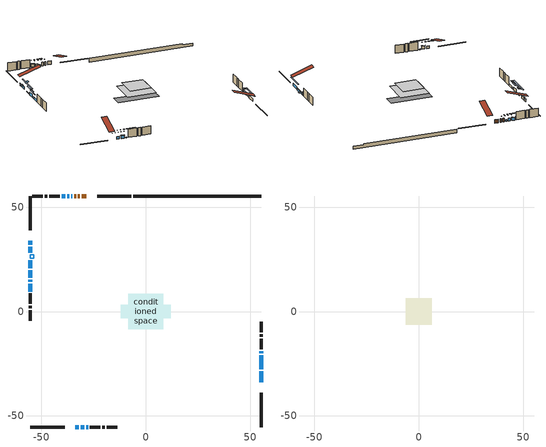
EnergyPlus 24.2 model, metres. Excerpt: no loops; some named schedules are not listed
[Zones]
conditioned space
 floor adiabatic (AdiabaticFloorConstruction): -8.47,-8.47 -8.47,8.47 8.47,8.47 8.47,-8.47 z2.9
 floor foundation (Slab1 construction): -12.05,-3.27 -12.05,3.27 12.05,3.27 12.05,-3.27 z-1.85
 wall outside (RimJoist1 construction): -6.85,55.34 -23.27,55.34 / -55.34,-55.34 -38.92,-55.34 / -55.34,55.34 -55.34,38.92 / 55.34,-55.34 55.34,-38.92 z0.46:0.76
 wall outside (AdiabaticWallConstruction 1): -28.39,55.34 -30.75,55.34 / -31.67,55.34 -32.49,55.34 / -33.41,55.34 -34.22,55.34 z0.46:2.49
 wall outside (AdiabaticWallConstruction): -35.15,55.34 -35.69,55.34 z0.46:1.35; 55.34,-33.8 55.34,-28.67 z0.46:2.01; -33.8,-55.34 -32.05,-55.34 z0.46:1.96; -55.34,33.8 -55.34,32.05 z0.46:1.6; -55.34,31.12 -55.34,28.2 z0.46:1.98; 55.34,-27.74 55.34,-20.88 z0.46:1.4; -36.61,55.34 -37.68,55.34 z0.46:2.06; -31.12,-55.34 -29.37,-55.34 / -38.61,55.34 -40.36,55.34 / -55.34,19.76 -55.34,16.25 z0.46:2.21; -55.34,24.62 -55.34,20.68 / -28.44,-55.34 -27.65,-55.34 z0.46:0.82; 55.34,-19.95 55.34,-18.99 z0.46:2.09; -55.34,15.32 -55.34,14.15 z0.46:1.38; -55.34,13.23 -55.34,9.57 z0.46:1.68
 wall outside (Wall1 construction): -41.29,55.34 -46.25,55.34 / -26.72,-55.34 -21.76,-55.34 / -55.34,8.65 -55.34,3.69 / 55.34,-18.06 55.34,-13.1 z0.46:5.34
 wall outside (Wall2 construction): -47.18,55.34 -48.47,55.34 / -20.84,-55.34 -19.55,-55.34 / -55.34,2.76 -55.34,1.47 / 55.34,-12.17 55.34,-10.89 z0.46:5.34
 wall outside (Wall3 construction): -49.4,55.34 -54.41,55.34 / -18.62,-55.34 -13.61,-55.34 / -55.34,0.54 -55.34,-4.47 / 55.34,-9.96 55.34,-4.94 z0.46:5.34
 wall foundation (FoundationWall1 construction): -5.93,55.34,-1.85 -5.93,55.34,0.46 49.21,55.34,0.46 49.21,55.34,-0.08 55.34,55.34,-0.08 55.34,55.34,-1.85
 window (WindowConstruction 10): -35.15,55.34 -35.69,55.34 z0.46:1.35
 window (WindowConstruction 3): 55.34,-33.8 55.34,-28.67 z0.46:2.01
 window (WindowConstruction 4): -33.8,-55.34 -32.05,-55.34 z0.46:1.96
 window (WindowConstruction 5): -55.34,33.8 -55.34,32.05 z0.46:1.6
 window (WindowConstruction 6): -55.34,31.12 -55.34,28.2 z0.46:1.98
 window (WindowConstruction 7): 55.34,-27.74 55.34,-20.88 z0.46:1.4
 window (WindowConstruction 11): -36.61,55.34 -37.68,55.34 z0.46:2.06
 window (WindowConstruction 8): -31.12,-55.34 -29.37,-55.34 z0.46:2.21
 window (WindowConstruction 9): -38.61,55.34 -40.36,55.34 z0.46:2.21
 window (WindowConstruction 13): -55.34,24.62 -55.34,20.68 z0.46:0.82
 window (WindowConstruction 14): -28.44,-55.34 -27.65,-55.34 z0.46:0.82
 window (WindowConstruction 12): 55.34,-19.95 55.34,-18.99 z0.46:2.08
 window (WindowConstruction): -55.34,19.76 -55.34,16.25 z0.46:2.21
 window (WindowConstruction 1): -55.34,15.32 -55.34,14.15 z0.46:1.37
 window (WindowConstruction 2): -55.34,13.23 -55.34,9.58 z0.46:1.68
 door (Door): -28.39,55.34 -30.75,55.34 z0.46:2.49
 door (Door 1): -31.67,55.34 -32.48,55.34 z0.46:2.49
 door (Door 2): -33.41,55.34 -34.22,55.34 z0.46:2.49
 ceiling adiabatic (AdiabaticFloorConstruction): 8.47,-8.47 8.47,8.47 -8.47,8.47 -8.47,-8.47 z2.9
 roof outside (AdiabaticRoofConstruction): -55.34,25.55,5.34 -53.7,25.55,5.88 -53.7,27.27,5.88 -55.34,27.27,5.34
 skylight (SkylightConstruction): -55.34,25.55,5.34 -53.7,25.55,5.88 -53.7,27.27,5.88 -55.34,27.27,5.34
attic - vented
 floor to conditioned space (Floor1 construction Reversed): -6.35,-6.35 -6.35,6.35 6.35,6.35 6.35,-6.35 z5.34
 roof outside (Roof1 construction): -27.46,55.34,5.34 -27.46,42.97,9.46 -24.2,42.97,9.46 -24.2,55.34,5.34; -34.73,-55.34,5.34 -34.73,-42.97,9.46 -37.99,-42.97,9.46 -37.99,-55.34,5.34; -55.34,34.73,5.34 -42.97,34.73,9.46 -42.97,37.99,9.46 -55.34,37.99,5.34; 55.34,-34.73,5.34 42.97,-34.73,9.46 42.97,-37.99,9.46 55.34,-37.99,5.34
shading: -38.33,55.34 -32.51,55.34 -32.51,55.75 -38.33,55.75 z3.99; 55.34,-26.03 55.34,-36.44 55.75,-36.44 55.75,-26.03 z4.65; -29.41,-55.34 -36.44,-55.34 -36.44,-55.75 -29.41,-55.75 z4.6; -55.34,31.82 -55.34,34.03 -55.8,34.03 -55.8,31.82 z1.83; -55.34,27.97 -55.34,31.35 -55.8,31.35 -55.8,27.97 z2.21; 55.34,-20.58 55.34,-28.04 55.8,-28.04 55.8,-20.58 z1.7; -40.32,55.34 -33.98,55.34 -33.98,55.75 -40.32,55.75 z4.7; -29.14,-55.34 -31.35,-55.34 -31.35,-55.8 -29.14,-55.8 z2.44; -40.56,55.34 -38.41,55.34 -38.41,55.75 -40.56,55.75 z2.41; -55.34,15.6 -55.34,29.7 -55.75,29.7 -55.75,15.6 z5.9; -22.57,-55.34 -33.52,-55.34 -33.52,-55.75 -22.57,-55.75 z5.9; 55.34,-18.69 55.34,-20.25 57.78,-20.25 57.78,-18.69 z2.38; -55.34,13.61 -55.34,22.4 -55.75,22.4 -55.75,13.61 z4.85; -55.34,11.51 -55.34,17.96 -55.75,17.96 -55.75,11.51 z4.01
[Building]
Building 1: Terrain=Suburbs
[Site:Location]
Toronto City Centre_ON: Latitude {deg}=43.63; Longitude {deg}=-79.39; Time Zone {hr}=-5; Elevation {m}=77; Keep Site Location Information=Yes
[Site:GroundTemperature:Shallow]
5.01852, 3.26908, 3.12898, 3.95918, 7.29196, 10.6092, 13.4851, 15.3069, 15.4617, 13.9799, 11.1774, 7.9619
[Site:WaterMainsTemperature]
Calculation Method=Schedule; Temperature Schedule=mains temperature schedule
[Material] Roughness=Rough; Thermal Absorptance=0.9
Name | Thickness {m} | Conductivity {W/m-K} | Density {kg/m3} | Specific Heat {J/kg-K} | Solar Absorptance | Visible Absorptance
asphalt or fiberglass shingles | 0.00635 | 0.162714 | 1121.4 | 1465.45 | 0.4 | 0.4
asphalt or fiberglass shingles 1 | 0.00635 | 0.162714 | 1121.4 | 1465.45 | 0.7 | 0.7
ceiling loosefill ins | 0.254 | 0.0480833 | 16.02 | 1046.75 | 0.7 | 0.7
ceiling stud and cavity | 0.1397 | 0.12187 | 65.682 | 1177.47 | 0.7 | 0.7
concrete 4.0 in. | 0.1016 | 1.803125 | 2242.8 | 837.4 | 0.7 | 0.7
concrete 8.0 in. | 0.2032 | 1.803125 | 2242.8 | 837.4 | 0.7 | 0.7
door material | 0.04445 | 0.053851 | 512.64 | 1214.23 | 0.7 | 0.7
door material 1 | 0.04445 | 0.20624 | 512.64 | 1214.23 | 0.7 | 0.7
exterior vertical ins | 0.00436593 | 0.029427 | 32.04 | 1214.23 | 0.7 | 0.7
floor covering | 0.0127 | 0.0433444 | 54.468 | 1339.84 | 0.6 | 0.6
floor rigid ins; roof rigid ins; wall rigid ins | 0.512978 | 0.029427 | 32.04 | 1214.23 | 0.7 | 0.7
floor stud and cavity | 0.1397 | 1.75129 | 37.0049 | 1207.88 | 0.7 | 0.7
furniture material conditioned space 1 | 0.1524 | 0.115458 | 640.8 | 1214.23 | 0.6 | 0.6
gypsum board | 0.0127 | 0.160291 | 801 | 837.4 | 0.6 | 0.6
gypsum board 1 | 0.0127 | 0.160291 | 801 | 837.4 | 0.7 | 0.7
osb sheathing 0.5 in. | 0.0127 | 0.115458 | 512.64 | 1214.23 | 0.7 | 0.7
osb sheathing 0.75 in. | 0.01905 | 0.115458 | 512.64 | 1214.23 | 0.7 | 0.7
osb sheathing 2.0 in. | 0.0508 | 0.115458 | 512.64 | 1214.23 | 0.7 | 0.7
rim joist rigid ins | 0.051816 | 0.029427 | 32.04 | 1214.23 | 0.7 | 0.7
rim joist stud and cavity | 0.0508 | 0.275866 | 125.044 | 1163.47 | 0.6 | 0.6
roof stud and cavity | 0.18415 | 1.78685 | 37.0049 | 1207.88 | 0.6 | 0.6
wall stud and cavity | 0.1397 | 0.0813726 | 139.0536 | 1170.24 | 0.7 | 0.7
wall stud and cavity 1 | 0.1397 | 0.10277 | 139.0536 | 1170.24 | 0.7 | 0.7
wall stud and cavity 2 | 0.1397 | 0.0815399 | 139.0536 | 1170.24 | 0.7 | 0.7
wall stud and cavity 3 | 0.0889 | 0.380278 | 52.3479 | 1209.89 | 0.7 | 0.7
wall stud and cavity 4 | 0.0889 | 0.391764 | 83.0341 | 1211.67 | 0.7 | 0.7
wood siding | 0.0254 | 0.102417 | 544.68 | 1172.36 | 0.4 | 0.4
wood siding 1; wood siding 2; wood siding 3 | 0.0254 | 0.102417 | 544.68 | 1172.36 | 0.7 | 0.7
[WindowMaterial:SimpleGlazingSystem]
Name | U-Factor {W/m2-K} | Solar Heat Gain Coefficient
SkylightMaterial | 3.17817 | 0.7152
WindowMaterial | 1.97481 | 0.65
WindowMaterial 1 | 2.3541 | 0.5
WindowMaterial 10 | 3.1053 | 0.61
WindowMaterial 11 | 8.01847 | 0.63
WindowMaterial 2 | 2.07644 | 0.6
WindowMaterial 3 | 1.95664 | 0.65
WindowMaterial 4 | 1.99241 | 0.64
WindowMaterial 5 | 2.211581 | 0.56
WindowMaterial 6 | 1.95096 | 0.66
WindowMaterial 7 | 2.3558 | 0.5
WindowMaterial 8 | 3.30687 | 0.59
WindowMaterial 9 | 3.31141 | 0.62
[Construction]
AdiabaticFloorConstruction: floor stud and cavity, floor rigid ins, osb sheathing 0.75 in., floor covering
AdiabaticRoofConstruction: asphalt or fiberglass shingles 1, roof rigid ins, osb sheathing 0.75 in., roof stud and cavity
AdiabaticWallConstruction: wood siding 2, wall rigid ins, wall stud and cavity 3, gypsum board
AdiabaticWallConstruction 1: wood siding 3, wall rigid ins, wall stud and cavity 3, gypsum board
Door: door material
Door 1; Door 2: door material 1
Floor1 construction Reversed: gypsum board, ceiling stud and cavity, ceiling loosefill ins
FoundationWall1 construction: concrete 8.0 in., gypsum board 1
furniture construction conditioned space 1: furniture material conditioned space 1
PartitionWallConstruction: gypsum board, wall stud and cavity 4, gypsum board
RimJoist1 construction: wood siding 1, rim joist rigid ins, osb sheathing 2.0 in., rim joist stud and cavity
Roof1 construction: asphalt or fiberglass shingles
SkylightConstruction: SkylightMaterial
Slab1 construction: concrete 4.0 in.
Wall1 construction: wood siding, osb sheathing 0.5 in., wall stud and cavity, gypsum board
Wall2 construction: wood siding, osb sheathing 0.5 in., wall stud and cavity 1, gypsum board
Wall3 construction: wood siding, osb sheathing 0.5 in., wall stud and cavity 2, gypsum board
WindowConstruction; WindowConstruction 8; WindowConstruction 9: WindowMaterial
WindowConstruction 1: WindowMaterial 1
WindowConstruction 10: WindowMaterial 8
WindowConstruction 11: WindowMaterial 9
WindowConstruction 12: WindowMaterial 10
WindowConstruction 13; WindowConstruction 14: WindowMaterial 11
WindowConstruction 2: WindowMaterial 2
WindowConstruction 3: WindowMaterial 3
WindowConstruction 4: WindowMaterial 4
WindowConstruction 5: WindowMaterial 5
WindowConstruction 6: WindowMaterial 6
WindowConstruction 7: WindowMaterial 7
[Zone] Multiplier=1; Part of Total Floor Area=Yes
Name | Volume {m3}
attic - vented | 110.833
conditioned space | 1137.2
[Space]
Name | Zone | Volume {m3}
attic - vented 1 | attic - vented | 110.833
conditioned space 1 | conditioned space | 1137.2
[ZoneInfiltration:EffectiveLeakageArea]
infil attic - vented 1: Zone or Space=attic - vented 1; Schedule=Always On Discrete; Effective Air Leakage Area {cm2}=6785.98; Stack Coefficient=0.000286752; Wind Coefficient=1.14412e-05
[ZoneMixing]
whole house fan mix: Zone or Space=attic - vented; Schedule=Always On Continuous; Design Flow Rate Calculation Method=Flow/Zone; Design Flow Rate {m3/s}=0; Source Zone or Space=conditioned space
[SurfaceProperty:ExposedFoundationPerimeter]
Slab1: Exposed Perimeter Calculation Method=TotalExposedPerimeter; Total Exposed Perimeter {m}=61.265
[InternalMass] Zone or ZoneList=conditioned space; Space or SpaceList=conditioned space 1
Name | Construction | Surface Area {m2}
furniture mass conditioned space 1 | furniture construction conditioned space 1 | 177.84
partition wall mass | PartitionWallConstruction | 444.601
[Lights]
interior lighting: Zone or ZoneList or Space or SpaceList=conditioned space 1; Schedule=interior lighting schedule; Design Level Calculation Method=LightingLevel; Lighting Level {W}=343.2; Return Air Fraction=0; Fraction Radiant=0.6; Fraction Visible=0.2; Fraction Replaceable=1
[People]
occupants: Zone or ZoneList or Space or SpaceList=conditioned space 1; Number of People Schedule=occupants schedule; Number of People Calculation Method=People; Number of People=3; Fraction Radiant=0.314171; Sensible Heat Fraction=0.56303; Activity Level Schedule=occupants activity schedule; Carbon Dioxide Generation Rate {m3/s-W}=0; Enable ASHRAE 55 Comfort Warnings=No; Mean Radiant Temperature Calculation Type=EnclosureAveraged
[ElectricEquipment] Zone or ZoneList or Space or SpaceList=conditioned space 1; Design Level Calculation Method=EquipmentLevel
Name | Schedule | Design Level {W} | Fraction Latent | Fraction Radiant | Fraction Lost
clothes dryer | clothes dryer schedule | 140.772 | 0.015 | 0.081 | 0.85
clothes washer | clothes washer schedule | 32.1985 | 0.03 | 0.162 | 0.7
cooking range | cooking range schedule | 215.147 | 0.08 | 0.432 | 0.2
dishwasher | dishwasher schedule | 66.8632 | 0.3 | 0.18 | 0.4
fridge | fridge schedule | 72.9452 | 0 | 0.6 | 0
mech vent bath fan 0 | mech vent bath fan 0 schedule | 50.2 | 0 | 0 | 1
mech vent bath fan 1 | mech vent bath fan 1 schedule | 50.2 | 0 | 0 | 1
mech vent house fan | mech vent house fan schedule | 0 | 0 | 0 | 1
mech vent house fan cfis | mech vent house fan cfis schedule | 0 | 0 | 0 | 0
mech vent range fan 0 | mech vent range fan 0 schedule | 57 | 0 | 0 | 1
misc plug loads | misc plug loads schedule | 494.7 | 0.045 | 0.513 | 0.1
whole house fan | Always On Discrete | 0 | 0 | 0 | 1
[OtherEquipment] Zone or ZoneList or Space or SpaceList=conditioned space 1; Design Level Calculation Method=EquipmentLevel
Name | Fuel Type | Schedule | Design Level {W} | Fraction Latent | Fraction Radiant | Fraction Lost
clothes dryer 1 | Electricity | clothes dryer schedule | 0 | 0.015 | 0.081 | 0.85
cooking range 1 | Electricity | cooking range schedule | 0 | 0.08 | 0.432 | 0.2
general water use latent | None | general water use schedule | 62.594 | 1 | 0 | 0
general water use sensible | None | general water use schedule | -61.6891 | 0 | 0.6 | 0
mech vent house fan latent load | None | Always On Discrete | 0 | 1 | 0 | 0
mech vent house fan sensible load | None | Always On Discrete | 0 | 0 | 0 | 0
water heater energy adjustment1 | NaturalGas | Always On Discrete | 0.01 | 0 | 0 | 1
[ZoneInfiltration:DesignFlowRate] Zone or ZoneList or Space or SpaceList=conditioned space 1; Schedule=Always On Discrete; Design Flow Rate Calculation Method=Flow/Zone; Design Flow Rate {m3/s}=0
infil flow; natural vent flow; whole house fan flow
[AvailabilityManager:Scheduled]
central ac and furnace airloop Availability Manager: Schedule=Always On Discrete
[Foundation:Kiva]
Foundation Kiva 1: Initial Indoor Air Temperature {C}=18; Wall Height Above Grade {m}=0.459974; Wall Depth Below Slab {m}=0.2032; Custom Block Material Name 1=exterior vertical ins; Custom Block Depth 1 {m}=2.30999; Custom Block X Position 1 {m}=0.2159; Custom Block Z Position 1 {m}=0
[Foundation:Kiva:Settings]
Soil Conductivity {W/m-K}=0.849921; Soil Density {kg/m3}=1842.3; Soil Specific Heat {J/kg-K}=418.7; Ground Solar Absorptivity=0.9; Ground Thermal Absorptivity=0.9; Ground Surface Roughness {m}=0.03; Far-Field Width {m}=40; Deep-Ground Boundary Condition=ZeroFlux; Deep-Ground Depth {m}=40; Minimum Cell Dimension {m}=0.2; Maximum Cell Growth Coefficient=3; Simulation Timestep=Timestep
[Exterior:Lights]
exterior lighting: Schedule=exterior lighting schedule; Design Level {W}=75.6
[EnergyManagementSystem:GlobalVariable]
central_ac_and_furnace_airloop_Fan_RTF
infil_program_Qfan
infil_program_Qinf
natural_vent_program_Qnv
natural_vent_program_Qwhf
[EnergyManagementSystem:Sensor]
Name | Output:Variable or Output:Meter Index Key | Output:Variable or Output:Meter
airflow_gain | infil flow | Infiltration Sensible Heat Gain Energy
airflow_gain_1 | natural vent flow | Infiltration Sensible Heat Gain Energy
airflow_gain_2 | whole house fan flow | Infiltration Sensible Heat Gain Energy
airflow_loss | infil flow | Infiltration Sensible Heat Loss Energy
airflow_loss_1 | natural vent flow | Infiltration Sensible Heat Loss Energy
airflow_loss_2 | whole house fan flow | Infiltration Sensible Heat Loss Energy
clg_load_cond |  | Cooling:EnergyTransfer:Zone:CONDITIONED SPACE
clg_sp_s; clg_sp_s_1 | cooling setpoint | Schedule Value
clothes_dryer_exhaust_0_sch_s | clothes dryer exhaust 0 schedule | Schedule Value
cool_season | cooling season schedule | Schedule Value
htg_load_cond |  | Heating:EnergyTransfer:Zone:CONDITIONED SPACE
htg_sp_s; htg_sp_s_1 | heating setpoint | Schedule Value
ig_ee_conv | clothes dryer | Electric Equipment Convective Heating Energy
ig_ee_conv_2 | cooking range | Electric Equipment Convective Heating Energy
ig_ee_conv_4 | fridge | Electric Equipment Convective Heating Energy
ig_ee_conv_5 | misc plug loads | Electric Equipment Convective Heating Energy
ig_ee_conv_6 | whole house fan | Electric Equipment Convective Heating Energy
ig_ee_rad | clothes dryer | Electric Equipment Radiant Heating Energy
ig_ee_rad_2 | cooking range | Electric Equipment Radiant Heating Energy
ig_ee_rad_4 | fridge | Electric Equipment Radiant Heating Energy
ig_ee_rad_5 | misc plug loads | Electric Equipment Radiant Heating Energy
ig_ee_rad_6 | whole house fan | Electric Equipment Radiant Heating Energy
ig_lgt_conv | interior lighting | Lights Convective Heating Energy
ig_lgt_rad | interior lighting | Lights Radiant Heating Energy
ig_lgt_vis | interior lighting | Lights Visible Radiation Heating Energy
ig_oe_conv | clothes dryer 1 | Other Equipment Convective Heating Energy
ig_oe_conv_1 | cooking range 1 | Other Equipment Convective Heating Energy
ig_oe_conv_2 | general water use latent | Other Equipment Convective Heating Energy
ig_oe_conv_3 | general water use sensible | Other Equipment Convective Heating Energy
ig_oe_conv_4 | water heater energy adjustment1 | Other Equipment Convective Heating Energy
ig_oe_rad | clothes dryer 1 | Other Equipment Radiant Heating Energy
ig_oe_rad_1 | cooking range 1 | Other Equipment Radiant Heating Energy
ig_oe_rad_2 | general water use latent | Other Equipment Radiant Heating Energy
ig_oe_rad_3 | general water use sensible | Other Equipment Radiant Heating Energy
ig_oe_rad_4 | water heater energy adjustment1 | Other Equipment Radiant Heating Energy
ig_ppl_conv | occupants | People Convective Heating Energy
ig_ppl_rad | occupants | People Radiant Heating Energy
im_conv | furniture mass conditioned space 1 | Surface Inside Face Convection Heat Gain Energy
im_conv_1 | partition wall mass | Surface Inside Face Convection Heat Gain Energy
im_ig | furniture mass conditioned space 1 | Surface Inside Face Internal Gains Radiation Heat Gain Energy
im_ig_1 | partition wall mass | Surface Inside Face Internal Gains Radiation Heat Gain Energy
im_lgt | furniture mass conditioned space 1 | Surface Inside Face Lights Radiation Heat Gain Energy
im_lgt_1 | partition wall mass | Surface Inside Face Lights Radiation Heat Gain Energy
im_sol | furniture mass conditioned space 1 | Surface Inside Face Solar Radiation Heat Gain Energy
im_sol_1 | partition wall mass | Surface Inside Face Solar Radiation Heat Gain Energy
im_surf | furniture mass conditioned space 1 | Surface Inside Face Net Surface Thermal Radiation Heat Gain Energy
im_surf_1 | partition wall mass | Surface Inside Face Net Surface Thermal Radiation Heat Gain Energy
mech_vent_bath_fan_0_sch_s | mech vent bath fan 0 schedule | Schedule Value
mech_vent_bath_fan_1_sch_s | mech vent bath fan 1 schedule | Schedule Value
mech_vent_range_fan_0_sch_s | mech vent range fan 0 schedule | Schedule Value
mv_conv | mech vent bath fan 0 | Electric Equipment Convective Heating Energy
mv_conv_1 | mech vent bath fan 1 | Electric Equipment Convective Heating Energy
mv_conv_2 | mech vent house fan | Electric Equipment Convective Heating Energy
mv_conv_3 | mech vent house fan cfis | Electric Equipment Convective Heating Energy
mv_conv_4 | mech vent range fan 0 | Electric Equipment Convective Heating Energy
mv_conv_5 | mech vent house fan latent load | Other Equipment Convective Heating Energy
mv_conv_6 | mech vent house fan sensible load | Other Equipment Convective Heating Energy
mv_rad | mech vent bath fan 0 | Electric Equipment Radiant Heating Energy
mv_rad_1 | mech vent bath fan 1 | Electric Equipment Radiant Heating Energy
mv_rad_2 | mech vent house fan | Electric Equipment Radiant Heating Energy
mv_rad_3 | mech vent house fan cfis | Electric Equipment Radiant Heating Energy
mv_rad_4 | mech vent range fan 0 | Electric Equipment Radiant Heating Energy
mv_rad_5 | mech vent house fan latent load | Other Equipment Radiant Heating Energy
mv_rad_6 | mech vent house fan sensible load | Other Equipment Radiant Heating Energy
natural_vent_s | natural vent schedule | Schedule Value
out_pb_s |  | Site Outdoor Air Barometric Pressure
out_wt_s |  | Site Outdoor Air Humidity Ratio
site_vw_s |  | Site Wind Speed
ss_back_out | Window1 | Surface Window Shortwave from Zone Back Out Window Heat Transfer Rate
ss_back_out_1 | Window10 | Surface Window Shortwave from Zone Back Out Window Heat Transfer Rate
ss_back_out_10 | Window25 | Surface Window Shortwave from Zone Back Out Window Heat Transfer Rate
ss_back_out_11 | Window30 | Surface Window Shortwave from Zone Back Out Window Heat Transfer Rate
ss_back_out_12 | Window4 | Surface Window Shortwave from Zone Back Out Window Heat Transfer Rate
ss_back_out_13 | Window6 | Surface Window Shortwave from Zone Back Out Window Heat Transfer Rate
ss_back_out_14 | Window8 | Surface Window Shortwave from Zone Back Out Window Heat Transfer Rate
ss_back_out_15 | Window9 | Surface Window Shortwave from Zone Back Out Window Heat Transfer Rate
ss_back_out_2 | Window12 | Surface Window Shortwave from Zone Back Out Window Heat Transfer Rate
ss_back_out_3 | Window13 | Surface Window Shortwave from Zone Back Out Window Heat Transfer Rate
ss_back_out_4 | Window14 | Surface Window Shortwave from Zone Back Out Window Heat Transfer Rate
ss_back_out_5 | Window15 | Surface Window Shortwave from Zone Back Out Window Heat Transfer Rate
ss_back_out_6 | Window2 | Surface Window Shortwave from Zone Back Out Window Heat Transfer Rate
ss_back_out_7 | Window21 | Surface Window Shortwave from Zone Back Out Window Heat Transfer Rate
ss_back_out_8 | Window22 | Surface Window Shortwave from Zone Back Out Window Heat Transfer Rate
ss_back_out_9 | Window23 | Surface Window Shortwave from Zone Back Out Window Heat Transfer Rate
ss_conv | Door1 | Surface Inside Face Convection Heat Gain Energy
ss_conv_1 | Door4 | Surface Inside Face Convection Heat Gain Energy
ss_conv_10 | Window21 | Surface Inside Face Convection Heat Gain Energy
ss_conv_11 | Window22 | Surface Inside Face Convection Heat Gain Energy
ss_conv_12 | Window23 | Surface Inside Face Convection Heat Gain Energy
ss_conv_13 | Window25 | Surface Inside Face Convection Heat Gain Energy
ss_conv_14 | Window30 | Surface Inside Face Convection Heat Gain Energy
ss_conv_15 | Window4 | Surface Inside Face Convection Heat Gain Energy
ss_conv_16 | Window6 | Surface Inside Face Convection Heat Gain Energy
ss_conv_17 | Window8 | Surface Inside Face Convection Heat Gain Energy
ss_conv_18 | Window9 | Surface Inside Face Convection Heat Gain Energy
ss_conv_2 | Door5 | Surface Inside Face Convection Heat Gain Energy
ss_conv_3 | Window1 | Surface Inside Face Convection Heat Gain Energy
ss_conv_4 | Window10 | Surface Inside Face Convection Heat Gain Energy
ss_conv_5 | Window12 | Surface Inside Face Convection Heat Gain Energy
ss_conv_6 | Window13 | Surface Inside Face Convection Heat Gain Energy
ss_conv_7 | Window14 | Surface Inside Face Convection Heat Gain Energy
ss_conv_8 | Window15 | Surface Inside Face Convection Heat Gain Energy
ss_conv_9 | Window2 | Surface Inside Face Convection Heat Gain Energy
ss_ig | Door1 | Surface Inside Face Internal Gains Radiation Heat Gain Energy
ss_ig_1 | Door4 | Surface Inside Face Internal Gains Radiation Heat Gain Energy
ss_ig_10 | Window21 | Surface Inside Face Internal Gains Radiation Heat Gain Energy
ss_ig_11 | Window22 | Surface Inside Face Internal Gains Radiation Heat Gain Energy
ss_ig_12 | Window23 | Surface Inside Face Internal Gains Radiation Heat Gain Energy
ss_ig_13 | Window25 | Surface Inside Face Internal Gains Radiation Heat Gain Energy
ss_ig_14 | Window30 | Surface Inside Face Internal Gains Radiation Heat Gain Energy
ss_ig_15 | Window4 | Surface Inside Face Internal Gains Radiation Heat Gain Energy
ss_ig_16 | Window6 | Surface Inside Face Internal Gains Radiation Heat Gain Energy
ss_ig_17 | Window8 | Surface Inside Face Internal Gains Radiation Heat Gain Energy
ss_ig_18 | Window9 | Surface Inside Face Internal Gains Radiation Heat Gain Energy
ss_ig_2 | Door5 | Surface Inside Face Internal Gains Radiation Heat Gain Energy
ss_ig_3 | Window1 | Surface Inside Face Internal Gains Radiation Heat Gain Energy
ss_ig_4 | Window10 | Surface Inside Face Internal Gains Radiation Heat Gain Energy
ss_ig_5 | Window12 | Surface Inside Face Internal Gains Radiation Heat Gain Energy
ss_ig_6 | Window13 | Surface Inside Face Internal Gains Radiation Heat Gain Energy
ss_ig_7 | Window14 | Surface Inside Face Internal Gains Radiation Heat Gain Energy
ss_ig_8 | Window15 | Surface Inside Face Internal Gains Radiation Heat Gain Energy
ss_ig_9 | Window2 | Surface Inside Face Internal Gains Radiation Heat Gain Energy
ss_lgt | Door1 | Surface Inside Face Lights Radiation Heat Gain Energy
ss_lgt_1 | Door4 | Surface Inside Face Lights Radiation Heat Gain Energy
ss_lgt_2 | Door5 | Surface Inside Face Lights Radiation Heat Gain Energy
ss_sol | Door1 | Surface Inside Face Solar Radiation Heat Gain Energy
ss_sol_1 | Door4 | Surface Inside Face Solar Radiation Heat Gain Energy
ss_sol_2 | Door5 | Surface Inside Face Solar Radiation Heat Gain Energy
ss_surf | Door1 | Surface Inside Face Net Surface Thermal Radiation Heat Gain Energy
ss_surf_1 | Door4 | Surface Inside Face Net Surface Thermal Radiation Heat Gain Energy
ss_surf_10 | Window21 | Surface Inside Face Net Surface Thermal Radiation Heat Gain Energy
ss_surf_11 | Window22 | Surface Inside Face Net Surface Thermal Radiation Heat Gain Energy
ss_surf_12 | Window23 | Surface Inside Face Net Surface Thermal Radiation Heat Gain Energy
ss_surf_13 | Window25 | Surface Inside Face Net Surface Thermal Radiation Heat Gain Energy
ss_surf_14 | Window30 | Surface Inside Face Net Surface Thermal Radiation Heat Gain Energy
